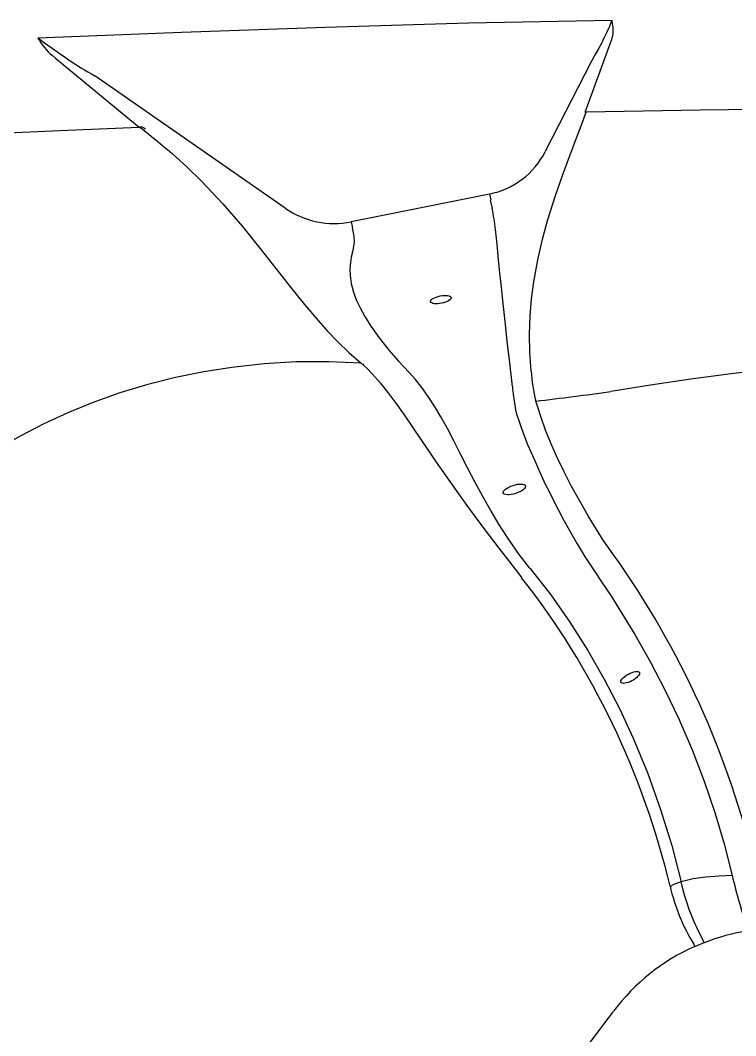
# Model space of a CAD drawing. Extents: x 527 to 611, y 788 to 934.
# Drawn here: x 546.65 to 563.21, y 861.11 to 884.61 of the extents above; entities that cross this region are included whole.
import ezdxf

# ---------------------------------------------------------------- set-up
doc = ezdxf.new("R2010")
doc.units = 0
doc.header["$MEASUREMENT"] = 0
doc.layers.add('1', color=4, linetype='Continuous')

# ---------------------------------------------------------------- blocks, each defined once
blk = doc.blocks.new('2018 FLAIR')
at = {"layer": '1', "linetype": 'Continuous', "lineweight": 25}
for p, q in [((33.438, 80.782), (33.441, 80.791)), ((20.5, 80.427), (20.57, 80.37)), ((32.973, 80.301), (31.904, 78.205)), ((25.888, 76.898), (21.484, 79.96)), ((22.524, 78.774), (22.525, 78.773)), ((30.612, 77.224), (27.414, 76.581)), ((30.68, 76.892), (30.641, 77.083)), ((27.482, 76.251), (27.444, 76.44)), ((27.647, 73.307), (27.648, 73.306)), ((27.702, 73.292), (27.704, 73.291)), ((33.041, 69.534), (32.899, 69.776)), ((33.482, 68.875), (33.469, 68.893)), ((31.337, 68.37), (31.357, 68.345)), ((34.878, 61.241), (34.839, 61.225)), ((35.342, 59.864), (35.367, 59.808)), ((35.367, 59.808), (35.58, 59.897))]:
    blk.add_line(p, q, dxfattribs=at)
at = {"layer": '1', "linetype": 'Continuous', "lineweight": 25, "flags": 128}
for points in [[(33.449, 81.244), (30.132, 81.178), (26.816, 81.08), (23.489, 80.964), (20.163, 80.834)], [(33.441, 80.791), (33.472, 80.932), (33.472, 81.075), (33.454, 81.215), (33.454, 81.215), (33.45, 81.241), (33.449, 81.244)], [(20.847, 80.348), (20.678, 80.461), (20.492, 80.59), (20.321, 80.714), (20.163, 80.834), (20.163, 80.834)], [(32.824, 79.118), (32.91, 79.351), (33.438, 80.782)], [(33.213, 80.724), (33.145, 80.598), (33.063, 80.453), (32.973, 80.301), (32.973, 80.301)], [(20.57, 80.37), (22.03, 79.167), (22.508, 78.773), (22.508, 78.773)], [(32.775, 78.903), (32.814, 79.015), (32.852, 79.122), (32.852, 79.122)], [(32.852, 79.122), (32.83, 79.119), (32.824, 79.118)], [(38.121, 79.197), (35.486, 79.166), (32.852, 79.122)], [(18.77, 78.612), (20.676, 78.697), (22.508, 78.773)], [(22.508, 78.773), (22.516, 78.773), (22.524, 78.774)], [(22.525, 78.773), (22.578, 78.731), (22.631, 78.688), (22.684, 78.645), (22.736, 78.602), (22.789, 78.56), (22.842, 78.517), (22.895, 78.475), (22.948, 78.431), (23.003, 78.387), (23.058, 78.341), (23.112, 78.296), (23.165, 78.251), (23.219, 78.205), (23.272, 78.159), (23.616, 77.848), (23.951, 77.522)], [(22.625, 78.746), (22.645, 78.732), (22.656, 78.724)], [(22.631, 78.742), (22.631, 78.742), (22.625, 78.746)], [(31.577, 73.124), (31.546, 73.555), (31.539, 73.98), (31.554, 74.395), (31.588, 74.8), (31.64, 75.194), (31.73, 75.7), (31.84, 76.18), (31.964, 76.635), (32.13, 77.167), (32.3, 77.654), (32.467, 78.096)], [(23.951, 77.522), (24.445, 77), (24.902, 76.469), (25.334, 75.933), (25.755, 75.393), (26.039, 75.03), (26.334, 74.664), (26.647, 74.295), (26.867, 74.05), (27.103, 73.805), (27.361, 73.557), (27.647, 73.307)], [(31.143, 72.771), (31.081, 73.316), (31.025, 73.817), (30.975, 74.275), (30.931, 74.691), (30.892, 75.066), (30.857, 75.403), (30.826, 75.703), (30.798, 75.968), (30.773, 76.2), (30.751, 76.402)], [(27.443, 75.88), (27.417, 75.765), (27.396, 75.637), (27.385, 75.495), (27.389, 75.335), (27.415, 75.154), (27.469, 74.95), (27.532, 74.779), (27.618, 74.593), (27.73, 74.39), (27.869, 74.168), (28.062, 73.897), (28.296, 73.603), (28.511, 73.354), (28.753, 73.091)], [(27.647, 73.307), (26.899, 73.341), (26.144, 73.337), (25.401, 73.294), (24.653, 73.212), (24.003, 73.11), (23.349, 72.977), (22.707, 72.817), (22.063, 72.622), (21.423, 72.393), (20.86, 72.162), (20.303, 71.905), (19.753, 71.623), (19.217, 71.319), (18.695, 70.993)], [(50.75, 73.021), (49.765, 73.143), (48.773, 73.25), (47.773, 73.34), (46.65, 73.421), (45.523, 73.478), (44.391, 73.513), (43.258, 73.523), (42.125, 73.51), (40.994, 73.474), (40.027, 73.424), (39.064, 73.357), (38.106, 73.275), (37.153, 73.177), (36.208, 73.064), (35.27, 72.939), (34.341, 72.801), (33.421, 72.654)], [(27.648, 73.306), (27.776, 73.19), (27.91, 73.056), (28.085, 72.857), (28.265, 72.63), (28.448, 72.382), (28.638, 72.113), (28.834, 71.826), (29.04, 71.522), (29.253, 71.207), (29.366, 71.041), (29.6, 70.703), (29.842, 70.36), (30.09, 70.015), (30.343, 69.671), (30.586, 69.348), (30.83, 69.026), (31.076, 68.708), (31.337, 68.37)], [(31.541, 68.574), (31.302, 68.883), (31.076, 69.204), (30.856, 69.543), (30.65, 69.885), (30.457, 70.226), (30.276, 70.562), (30.106, 70.89), (29.944, 71.206), (29.789, 71.51), (29.639, 71.797), (29.49, 72.065), (29.343, 72.311), (29.196, 72.538), (29.05, 72.744), (28.902, 72.928), (28.753, 73.091)], [(31.143, 72.771), (31.15, 72.703), (31.155, 72.651), (31.161, 72.595), (31.168, 72.541), (31.175, 72.488), (31.182, 72.436), (31.19, 72.385), (31.199, 72.334), (31.219, 72.23), (31.242, 72.129), (31.277, 72.031), (31.338, 71.847), (31.409, 71.649), (31.496, 71.43), (31.575, 71.243), (31.668, 71.031), (31.777, 70.787), (31.906, 70.51), (31.999, 70.32), (32.1, 70.118), (32.209, 69.906), (32.328, 69.684), (32.457, 69.448)], [(32.899, 69.776), (32.696, 70.127), (32.507, 70.471), (32.334, 70.809), (32.176, 71.138), (32.035, 71.457), (31.911, 71.762), (31.806, 72.049), (31.722, 72.311), (31.685, 72.429), (31.685, 72.429)], [(32.457, 69.448), (32.64, 69.13), (32.829, 68.82), (33.026, 68.521), (33.225, 68.227), (33.419, 67.931), (33.608, 67.632), (33.793, 67.331), (33.974, 67.029), (34.337, 66.387), (34.677, 65.735), (34.993, 65.075), (35.303, 64.359), (35.581, 63.636), (35.829, 62.91), (36.044, 62.182), (36.228, 61.455)], [(33.469, 68.893), (33.248, 69.214), (33.041, 69.534)], [(31.556, 68.556), (31.548, 68.565), (31.541, 68.574)], [(31.556, 68.556), (32.03, 67.945), (32.474, 67.312), (32.887, 66.662), (33.268, 65.996), (33.619, 65.318), (33.939, 64.63), (34.277, 63.809), (34.574, 62.979), (34.83, 62.143), (35.046, 61.303)], [(36.228, 61.455), (35.925, 61.436), (35.623, 61.415), (35.328, 61.375), (35.046, 61.303)], [(34.792, 61.205), (34.818, 61.215), (34.839, 61.225)], [(35.58, 59.897), (35.559, 59.946), (35.524, 60.017), (35.476, 60.114), (35.413, 60.245), (35.376, 60.326), (35.334, 60.421), (35.288, 60.533), (35.238, 60.663), (35.185, 60.812), (35.133, 60.974), (35.086, 61.141), (35.046, 61.303)], [(35.339, 59.862), (35.341, 59.863), (35.342, 59.864)]]:
    blk.add_lwpolyline(points, dxfattribs=at)
at = {"layer": '1', "linetype": 'Continuous', "lineweight": 25}
for centre, radius, start, end in [((29.47, 82.741), 4.251, 331.682, 339.3866), ((21.541, 81.633), 1.592, 210.1004, 229.198), ((25.6, 87.427), 8.527, 236.1231, 241.1384), ((22.542, 78.642), 0.133, 51.4879, 97.7842), ((-10.988, 95.167), 46.688, 338.5528, 339.6131), ((30.245, 79.05), 1.862, 281.3679, 333.0019), ((36.832, 78.444), 6.338, 191.0947, 192.4003), ((27.022, 78.528), 1.986, 235.1738, 281.3901), ((24.15, 75.699), 6.637, 6.0763, 10.3545), ((33.611, 77.796), 6.315, 191.094, 192.4033), ((26.674, 76.149), 0.814, 340.7332, 7.1929), ((36.242, 73.497), 4.681, 184.5623, 193.1862), ((19.599, 172.554), 100.852, 276.88282, 277.87747), ((16.752, 56.928), 20.558, 13.2005, 35.5316), ((16.778, 56.935), 18.513, 13.3332, 38.0457), ((49.278, 64.555), 13.413, 193.3607, 199.0592), ((39.145, 62.198), 4.465, 192.8481, 211.5337), ((35.826, 58.905), 2.521, 108.0192, 112.0759), ((37.421, 55.152), 5.089, 99.2825, 111.2087), ((37.247, 55.523), 4.68, 113.6789, 143.4855), ((5.477, 78.943), 34.789, 306.0142, 323.6181)]:
    blk.add_arc(centre, radius, start, end, dxfattribs=at)
at = {"layer": '1'}
for centre, major_axis in [((29.488, 74.78), (-0.237, -0.048)), ((31.19, 70.388), (-0.259, -0.083)), ((33.869, 66.035), (0.213, 0.114))]:
    blk.add_ellipse(centre, major_axis=major_axis, ratio=0.358288, dxfattribs=at)

msp = doc.modelspace()

# ---------------------------------------------------------------- block references
at = {"layer": '1'}
msp.add_blockref('2018 FLAIR', (526.895, 803.362), dxfattribs=at)

doc.saveas('drawing.dxf')
